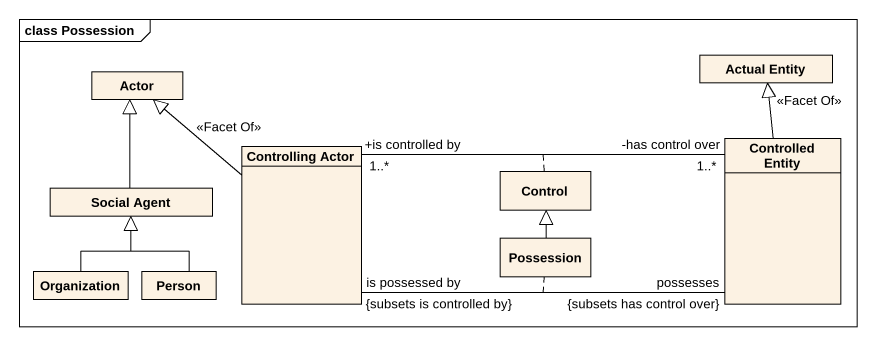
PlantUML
@startuml
mainframe class Possession
hide circle
hide empty members
class "Actor" as Actor_
class "Actual Entity" as Actual_Entity
class "Controlling Actor" as Controlling_Actor
class "Controlled Entity" as Controlled_Entity
class "Social Agent" as Social_Agent
class "Control" as Control_
class Possession
class Organization
class "Person" as Person_
Controlling_Actor -up-|> Actor_ : <<Facet Of>>
Controlling_Actor "is possessed by\n{subsets is controlled by}" -right- "possesses\n{subsets has control over}" Controlled_Entity
(Controlling_Actor, Controlled_Entity) .. Possession
Controlling_Actor "+is controlled by\n1..*" -right- "-has control over\n1..*" Controlled_Entity
(Controlling_Actor, Controlled_Entity) .. Control_
Controlled_Entity -up-|> Actual_Entity : <<Facet Of>>
Social_Agent -up-|> Actor_
Possession -up-|> Control_
Organization -up-|> Social_Agent
Person_ -up-|> Social_Agent
@enduml
